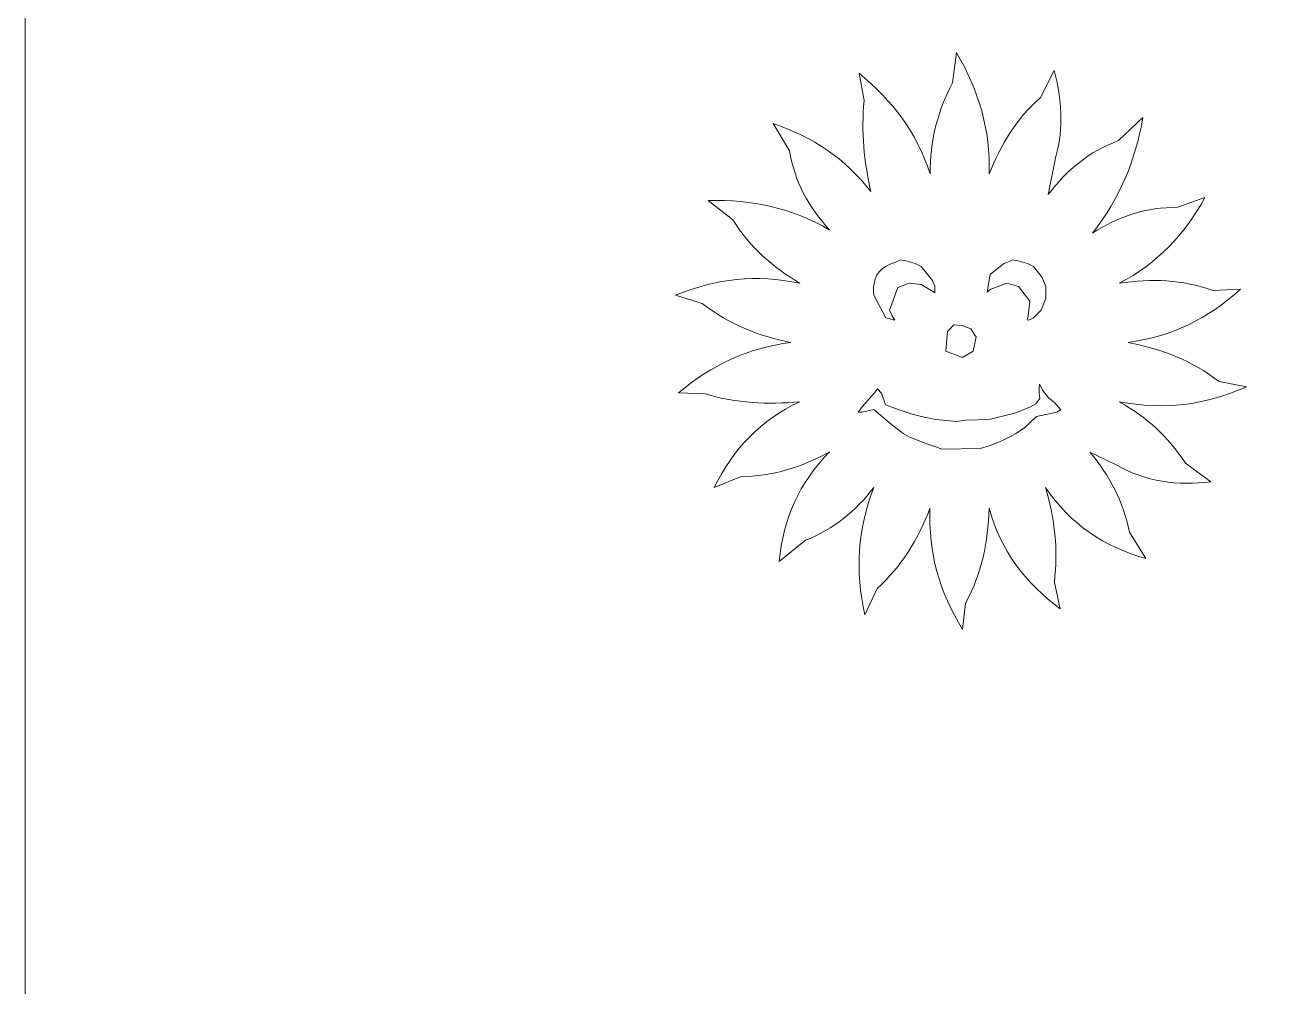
# Model space of a CAD drawing. Header units: centimetres. Extents: x -13.8 to 13.8, y -13.7 to 13.7.
# Drawn here: x 3.309 to 8.18, y -9.957 to -6.224 of the extents above; entities that cross this region are included whole.
import ezdxf

# ---------------------------------------------------------------- set-up
doc = ezdxf.new("R2010")
doc.units = ezdxf.units.CM
doc.header["$MEASUREMENT"] = 0
doc.layers.add('Layer 1', color=7, linetype='Continuous')

msp = doc.modelspace()

# ---------------------------------------------------------------- linework, layer by layer
at = {"layer": 'Layer 1', "color": 7, "lineweight": 0}
msp.add_lwpolyline([(3.3087, -11.09798), (10.9828, -11.09798), (10.9828, -3.4353), (3.3087, -3.4353), (3.3087, -11.09798)], close=True, dxfattribs=at)
at = {"layer": 'Layer 1', "lineweight": 0}
msp.add_open_spline([(6.92761, -6.33032), (7.01275, -6.47796), (7.06019, -6.62903), (7.05374, -6.80104), (7.05374, -6.80104), (7.09983, -6.68655), (7.15984, -6.58749), (7.25337, -6.50463), (7.25337, -6.50463), (7.25337, -6.50463), (7.30671, -6.3993), (7.30671, -6.3993), (7.30671, -6.3993), (7.33682, -6.51283), (7.34386, -6.6197), (7.31356, -6.73418), (7.31356, -6.73418), (7.31356, -6.73418), (7.28366, -6.88182), (7.28366, -6.88182), (7.28366, -6.88182), (7.35624, -6.78506), (7.44196, -6.71458), (7.55663, -6.67208), (7.55663, -6.67208), (7.55663, -6.67208), (7.65132, -6.58292), (7.65132, -6.58292), (7.65132, -6.58292), (7.62103, -6.75228), (7.56197, -6.89497), (7.45606, -7.03099), (7.45606, -7.03099), (7.55856, -6.96545), (7.66426, -6.93021), (7.78695, -6.93098), (7.78695, -6.93098), (7.78695, -6.93098), (7.89249, -6.89325), (7.89249, -6.89325), (7.89249, -6.89325), (7.81153, -7.03935), (7.7077, -7.14794), (7.5593, -7.22607), (7.5593, -7.22607), (7.68635, -7.20549), (7.80182, -7.21215), (7.92429, -7.25351), (7.92429, -7.25351), (7.92429, -7.25351), (8.03041, -7.24912), (8.03041, -7.24912), (8.03041, -7.24912), (7.90161, -7.3657), (7.76561, -7.43105), (7.59377, -7.45581), (7.59377, -7.45581), (7.72543, -7.48095), (7.8401, -7.52534), (7.94754, -7.60726), (7.94754, -7.60726), (7.94754, -7.60726), (8.05327, -7.6284), (8.05327, -7.6284), (8.05327, -7.6284), (7.88925, -7.70005), (7.73513, -7.71852), (7.55932, -7.68574), (7.55932, -7.68574), (7.66714, -7.74689), (7.74868, -7.82023), (7.81612, -7.92463), (7.81612, -7.92463), (7.81612, -7.92463), (7.91537, -7.99607), (7.91537, -7.99607), (7.91537, -7.99607), (7.78583, -8.01226), (7.66163, -7.99742), (7.54733, -7.93053), (7.54733, -7.93053), (7.54733, -7.93053), (7.44446, -7.881), (7.44446, -7.881), (7.44446, -7.881), (7.52466, -7.97511), (7.57323, -8.0715), (7.59914, -8.19247), (7.59914, -8.19247), (7.59914, -8.19247), (7.66277, -8.29457), (7.66277, -8.29457), (7.66277, -8.29457), (7.49685, -8.24753), (7.37072, -8.16103), (7.27224, -8.01872), (7.27224, -8.01872), (7.31034, -8.14387), (7.32121, -8.25761), (7.30748, -8.38752), (7.30748, -8.38752), (7.30748, -8.38752), (7.32939, -8.49002), (7.32939, -8.49002), (7.32939, -8.49002), (7.19546, -8.38847), (7.09812, -8.26391), (7.05375, -8.09928), (7.05375, -8.09928), (7.05013, -8.23149), (7.02555, -8.35055), (6.9625, -8.46771), (6.9625, -8.46771), (6.9625, -8.46771), (6.95067, -8.57021), (6.95067, -8.57021), (6.95067, -8.57021), (6.86018, -8.42218), (6.81732, -8.2734), (6.82417, -8.09928), (6.82417, -8.09928), (6.7775, -8.21988), (6.71558, -8.32312), (6.6188, -8.41017), (6.6188, -8.41017), (6.6188, -8.41017), (6.57157, -8.51304), (6.57157, -8.51304), (6.57157, -8.51304), (6.5327, -8.34027), (6.54183, -8.18443), (6.60605, -8.01869), (6.60605, -8.01869), (6.53329, -8.11222), (6.45135, -8.17911), (6.34107, -8.22366), (6.34107, -8.22366), (6.34107, -8.22366), (6.2382, -8.30616), (6.2382, -8.30616), (6.2382, -8.30616), (6.25495, -8.13929), (6.31535, -8.00099), (6.43386, -7.88076), (6.43386, -7.88076), (6.32356, -7.94095), (6.21457, -7.97411), (6.08847, -7.97696), (6.08847, -7.97696), (6.08847, -7.97696), (5.9856, -8.01868), (5.9856, -8.01868), (5.9856, -8.01868), (6.06027, -7.86972), (6.16562, -7.75635), (6.3186, -7.6857), (6.3186, -7.6857), (6.19075, -7.69808), (6.07455, -7.6912), (5.95093, -7.65541), (5.95093, -7.65541), (5.95093, -7.65541), (5.84769, -7.65141), (5.84769, -7.65141), (5.84769, -7.65141), (5.97723, -7.54264), (6.11516, -7.47671), (6.28412, -7.45575), (6.28412, -7.45575), (6.15593, -7.42966), (6.04295, -7.38564), (5.93953, -7.30393), (5.93953, -7.30393), (5.93953, -7.30393), (5.83608, -7.27231), (5.83608, -7.27231), (5.83608, -7.27231), (5.99687, -7.2064), (6.14792, -7.19095), (6.31863, -7.22601), (6.31863, -7.22601), (6.21195, -7.16219), (6.12469, -7.08636), (6.05841, -6.97987), (6.05841, -6.97987), (6.05841, -6.97987), (5.96258, -6.90444), (5.96258, -6.90444), (5.96258, -6.90444), (6.13175, -6.9014), (6.28662, -6.93206), (6.43388, -7.01911), (6.43388, -7.01911), (6.35234, -6.92995), (6.299, -6.83223), (6.27862, -6.71203), (6.27862, -6.71203), (6.27862, -6.71203), (6.2152, -6.60593), (6.2152, -6.60593), (6.2152, -6.60593), (6.37027, -6.6585), (6.49296, -6.74042), (6.59448, -6.86996), (6.59448, -6.86996), (6.56686, -6.75013), (6.55696, -6.64004), (6.56818, -6.51695), (6.56818, -6.51695), (6.56818, -6.51695), (6.54855, -6.41064), (6.54855, -6.41064), (6.54855, -6.41064), (6.67886, -6.51695), (6.77202, -6.63982), (6.82419, -6.80098), (6.82419, -6.80098), (6.82591, -6.67316), (6.85105, -6.56058), (6.91222, -6.44742), (6.91222, -6.44742), (6.91222, -6.44742), (6.92761, -6.33032), (6.92761, -6.33032)], degree=3, knots=[0, 0, 0, 0, 0.0175439, 0.0175439, 0.0175439, 0.0175439, 0.0350877, 0.0350877, 0.0350877, 0.0350877, 0.0526316, 0.0526316, 0.0526316, 0.0526316, 0.0701754, 0.0701754, 0.0701754, 0.0701754, 0.0877193, 0.0877193, 0.0877193, 0.0877193, 0.1052632, 0.1052632, 0.1052632, 0.1052632, 0.122807, 0.122807, 0.122807, 0.122807, 0.1403509, 0.1403509, 0.1403509, 0.1403509, 0.1578947, 0.1578947, 0.1578947, 0.1578947, 0.1754386, 0.1754386, 0.1754386, 0.1754386, 0.1929825, 0.1929825, 0.1929825, 0.1929825, 0.2105263, 0.2105263, 0.2105263, 0.2105263, 0.2280702, 0.2280702, 0.2280702, 0.2280702, 0.245614, 0.245614, 0.245614, 0.245614, 0.2631579, 0.2631579, 0.2631579, 0.2631579, 0.2807018, 0.2807018, 0.2807018, 0.2807018, 0.2982456, 0.2982456, 0.2982456, 0.2982456, 0.3157895, 0.3157895, 0.3157895, 0.3157895, 0.3333333, 0.3333333, 0.3333333, 0.3333333, 0.3508772, 0.3508772, 0.3508772, 0.3508772, 0.3684211, 0.3684211, 0.3684211, 0.3684211, 0.3859649, 0.3859649, 0.3859649, 0.3859649, 0.4035088, 0.4035088, 0.4035088, 0.4035088, 0.4210526, 0.4210526, 0.4210526, 0.4210526, 0.4385965, 0.4385965, 0.4385965, 0.4385965, 0.4561404, 0.4561404, 0.4561404, 0.4561404, 0.4736842, 0.4736842, 0.4736842, 0.4736842, 0.4912281, 0.4912281, 0.4912281, 0.4912281, 0.5087719, 0.5087719, 0.5087719, 0.5087719, 0.5263158, 0.5263158, 0.5263158, 0.5263158, 0.5438596, 0.5438596, 0.5438596, 0.5438596, 0.5614035, 0.5614035, 0.5614035, 0.5614035, 0.5789474, 0.5789474, 0.5789474, 0.5789474, 0.5964912, 0.5964912, 0.5964912, 0.5964912, 0.6140351, 0.6140351, 0.6140351, 0.6140351, 0.6315789, 0.6315789, 0.6315789, 0.6315789, 0.6491228, 0.6491228, 0.6491228, 0.6491228, 0.6666667, 0.6666667, 0.6666667, 0.6666667, 0.6842105, 0.6842105, 0.6842105, 0.6842105, 0.7017544, 0.7017544, 0.7017544, 0.7017544, 0.7192982, 0.7192982, 0.7192982, 0.7192982, 0.7368421, 0.7368421, 0.7368421, 0.7368421, 0.754386, 0.754386, 0.754386, 0.754386, 0.7719298, 0.7719298, 0.7719298, 0.7719298, 0.7894737, 0.7894737, 0.7894737, 0.7894737, 0.8070175, 0.8070175, 0.8070175, 0.8070175, 0.8245614, 0.8245614, 0.8245614, 0.8245614, 0.8421053, 0.8421053, 0.8421053, 0.8421053, 0.8596491, 0.8596491, 0.8596491, 0.8596491, 0.877193, 0.877193, 0.877193, 0.877193, 0.8947368, 0.8947368, 0.8947368, 0.8947368, 0.9122807, 0.9122807, 0.9122807, 0.9122807, 0.9298246, 0.9298246, 0.9298246, 0.9298246, 0.9473684, 0.9473684, 0.9473684, 0.9473684, 0.9649123, 0.9649123, 0.9649123, 0.9649123, 1, 1, 1, 1], dxfattribs=at)
at = {"layer": 'Layer 1', "color": 7, "lineweight": 0}
for points, knots in [([(6.7093, -7.13441), (6.7093, -7.13441), (6.73007, -7.13917), (6.73007, -7.13917), (6.73007, -7.13917), (6.73007, -7.13917), (6.76664, -7.14888), (6.76664, -7.14888), (6.76664, -7.14888), (6.76664, -7.14888), (6.78931, -7.16126), (6.78931, -7.16126), (6.78931, -7.16126), (6.78931, -7.16126), (6.8335, -7.21497), (6.8335, -7.21497), (6.8335, -7.21497), (6.8335, -7.21497), (6.84303, -7.23783), (6.84303, -7.23783), (6.84303, -7.23783), (6.84303, -7.23783), (6.84303, -7.26355), (6.84303, -7.26355), (6.84303, -7.26355), (6.84303, -7.26355), (6.82207, -7.25061), (6.82207, -7.25061), (6.82207, -7.25061), (6.82207, -7.25061), (6.78931, -7.23021), (6.78931, -7.23021), (6.78931, -7.23021), (6.78931, -7.23021), (6.74378, -7.22603), (6.74378, -7.22603), (6.74378, -7.22603), (6.74378, -7.22603), (6.69938, -7.24185), (6.69938, -7.24185), (6.69938, -7.24185), (6.69938, -7.24185), (6.66699, -7.32985), (6.66699, -7.32985), (6.66699, -7.32985), (6.66699, -7.32985), (6.6767, -7.35194), (6.6767, -7.35194), (6.6767, -7.35194), (6.6767, -7.35194), (6.68699, -7.36909), (6.68699, -7.36909), (6.68699, -7.36909), (6.68699, -7.36909), (6.65249, -7.36052), (6.65249, -7.36052), (6.65249, -7.36052), (6.65249, -7.36052), (6.60603, -7.27233), (6.60603, -7.27233), (6.60603, -7.27233), (6.59936, -7.23251), (6.61175, -7.18126), (6.65156, -7.16126), (6.65156, -7.16126), (6.65156, -7.16126), (6.67519, -7.14964), (6.67519, -7.14964), (6.67519, -7.14964), (6.6752, -7.14965), (6.70417, -7.13785), (6.7093, -7.13441)], [0, 0, 0, 0, 0.0526316, 0.0526316, 0.0526316, 0.0526316, 0.1052632, 0.1052632, 0.1052632, 0.1052632, 0.1578947, 0.1578947, 0.1578947, 0.1578947, 0.2105263, 0.2105263, 0.2105263, 0.2105263, 0.2631579, 0.2631579, 0.2631579, 0.2631579, 0.3157895, 0.3157895, 0.3157895, 0.3157895, 0.3684211, 0.3684211, 0.3684211, 0.3684211, 0.4210526, 0.4210526, 0.4210526, 0.4210526, 0.4736842, 0.4736842, 0.4736842, 0.4736842, 0.5263158, 0.5263158, 0.5263158, 0.5263158, 0.5789474, 0.5789474, 0.5789474, 0.5789474, 0.6315789, 0.6315789, 0.6315789, 0.6315789, 0.6842105, 0.6842105, 0.6842105, 0.6842105, 0.7368421, 0.7368421, 0.7368421, 0.7368421, 0.7894737, 0.7894737, 0.7894737, 0.7894737, 0.8421053, 0.8421053, 0.8421053, 0.8421053, 0.8947368, 0.8947368, 0.8947368, 0.8947368, 1, 1, 1, 1]), ([(7.14573, -7.13441), (7.14573, -7.13441), (7.16669, -7.13917), (7.16669, -7.13917), (7.16669, -7.13917), (7.16669, -7.13917), (7.20289, -7.14888), (7.20289, -7.14888), (7.20289, -7.14888), (7.20289, -7.14888), (7.22596, -7.16126), (7.22596, -7.16126), (7.22596, -7.16126), (7.22596, -7.16126), (7.26044, -7.20336), (7.26044, -7.20336), (7.26044, -7.20336), (7.26044, -7.20336), (7.27396, -7.23784), (7.27396, -7.23784), (7.27396, -7.23784), (7.27396, -7.23784), (7.27395, -7.28395), (7.27395, -7.28395), (7.27395, -7.28395), (7.27395, -7.28395), (7.25641, -7.32986), (7.25641, -7.32986), (7.25641, -7.32986), (7.25641, -7.32986), (7.22593, -7.36053), (7.22593, -7.36053), (7.22593, -7.36053), (7.22593, -7.36053), (7.20783, -7.3691), (7.20783, -7.3691), (7.20783, -7.3691), (7.20783, -7.3691), (7.20116, -7.36815), (7.20116, -7.36815), (7.20116, -7.36815), (7.20116, -7.36815), (7.20497, -7.35196), (7.20497, -7.35196), (7.20497, -7.35196), (7.20497, -7.35196), (7.21145, -7.29539), (7.21145, -7.29539), (7.21145, -7.29539), (7.21145, -7.29539), (7.16782, -7.23787), (7.16782, -7.23787), (7.16782, -7.23787), (7.16782, -7.23787), (7.12268, -7.22607), (7.12268, -7.22607), (7.12268, -7.22607), (7.12268, -7.22607), (7.05754, -7.24949), (7.05754, -7.24949), (7.05754, -7.24949), (7.05754, -7.24949), (7.04611, -7.26092), (7.04611, -7.26092), (7.04611, -7.26092), (7.04611, -7.26092), (7.05754, -7.19197), (7.05754, -7.19197), (7.05754, -7.19197), (7.05754, -7.19197), (7.11162, -7.14969), (7.11162, -7.14969), (7.11162, -7.14969), (7.11163, -7.14965), (7.1406, -7.13785), (7.14573, -7.13441)], [0, 0, 0, 0, 0.05, 0.05, 0.05, 0.05, 0.1, 0.1, 0.1, 0.1, 0.15, 0.15, 0.15, 0.15, 0.2, 0.2, 0.2, 0.2, 0.25, 0.25, 0.25, 0.25, 0.3, 0.3, 0.3, 0.3, 0.35, 0.35, 0.35, 0.35, 0.4, 0.4, 0.4, 0.4, 0.45, 0.45, 0.45, 0.45, 0.5, 0.5, 0.5, 0.5, 0.55, 0.55, 0.55, 0.55, 0.6, 0.6, 0.6, 0.6, 0.65, 0.65, 0.65, 0.65, 0.7, 0.7, 0.7, 0.7, 0.75, 0.75, 0.75, 0.75, 0.8, 0.8, 0.8, 0.8, 0.85, 0.85, 0.85, 0.85, 0.9, 0.9, 0.9, 0.9, 1, 1, 1, 1]), ([(6.91618, -7.38703), (6.91618, -7.38703), (6.94933, -7.39007), (6.94933, -7.39007), (6.94933, -7.39007), (6.94933, -7.39007), (6.98267, -7.40264), (6.98267, -7.40264), (6.98267, -7.40264), (6.98267, -7.40264), (6.99619, -7.42283), (6.99619, -7.42283), (6.99619, -7.42283), (6.99619, -7.42283), (7.00362, -7.43331), (7.00362, -7.43331), (7.00362, -7.43331), (7.00362, -7.43331), (6.99238, -7.48969), (6.99238, -7.48969), (6.99238, -7.48969), (6.99238, -7.48969), (6.95066, -7.5135), (6.95066, -7.5135), (6.95066, -7.5135), (6.95066, -7.5135), (6.88512, -7.48969), (6.88512, -7.48969), (6.88512, -7.48969), (6.88512, -7.48969), (6.89197, -7.4133), (6.89197, -7.4133), (6.89197, -7.4133), (6.892, -7.41331), (6.91105, -7.39368), (6.91618, -7.38703)], [0, 0, 0, 0, 0.1, 0.1, 0.1, 0.1, 0.2, 0.2, 0.2, 0.2, 0.3, 0.3, 0.3, 0.3, 0.4, 0.4, 0.4, 0.4, 0.5, 0.5, 0.5, 0.5, 0.6, 0.6, 0.6, 0.6, 0.7, 0.7, 0.7, 0.7, 0.8, 0.8, 0.8, 0.8, 1, 1, 1, 1]), ([(7.24919, -7.61696), (7.24919, -7.61696), (7.26213, -7.64173), (7.26213, -7.64173), (7.26213, -7.64173), (7.26213, -7.64173), (7.28634, -7.6724), (7.28634, -7.6724), (7.28634, -7.6724), (7.28634, -7.6724), (7.3073, -7.68896), (7.3073, -7.68896), (7.3073, -7.68896), (7.3073, -7.68896), (7.33225, -7.71754), (7.33225, -7.71754), (7.33225, -7.71754), (7.33225, -7.71754), (7.31701, -7.72611), (7.31701, -7.72611), (7.31701, -7.72611), (7.31701, -7.72611), (7.2374, -7.74344), (7.2374, -7.74344), (7.2374, -7.74344), (7.2374, -7.74344), (7.19168, -7.78649), (7.19168, -7.78649), (7.19168, -7.78649), (7.19168, -7.78649), (7.1572, -7.80916), (7.1572, -7.80916), (7.1572, -7.80916), (7.1572, -7.80916), (7.13397, -7.82191), (7.13397, -7.82191), (7.13397, -7.82191), (7.13397, -7.82191), (7.1109, -7.83334), (7.1109, -7.83334), (7.1109, -7.83334), (7.1109, -7.83334), (7.08825, -7.84363), (7.08825, -7.84363), (7.08825, -7.84363), (7.08825, -7.84363), (7.05377, -7.85638), (7.05377, -7.85638), (7.05377, -7.85638), (7.05377, -7.85638), (7.01929, -7.86704), (7.01929, -7.86704), (7.01929, -7.86704), (7.01929, -7.86704), (6.87012, -7.8695), (6.87012, -7.8695), (6.87012, -7.8695), (6.87012, -7.8695), (6.84689, -7.86016), (6.84689, -7.86016), (6.84689, -7.86016), (6.84689, -7.86016), (6.81241, -7.84854), (6.81241, -7.84854), (6.81241, -7.84854), (6.81241, -7.84854), (6.77793, -7.83637), (6.77793, -7.83637), (6.77793, -7.83637), (6.77793, -7.83637), (6.74364, -7.8219), (6.74364, -7.8219), (6.74364, -7.8219), (6.74364, -7.8219), (6.72041, -7.80856), (6.72041, -7.80856), (6.72041, -7.80856), (6.72041, -7.80856), (6.67469, -7.77464), (6.67469, -7.77464), (6.67469, -7.77464), (6.67469, -7.77464), (6.60574, -7.7154), (6.60574, -7.7154), (6.60574, -7.7154), (6.60574, -7.7154), (6.56097, -7.72606), (6.56097, -7.72606), (6.56097, -7.72606), (6.56097, -7.72606), (6.54537, -7.72607), (6.54537, -7.72607), (6.54537, -7.72607), (6.54537, -7.72607), (6.56098, -7.70588), (6.56098, -7.70588), (6.56098, -7.70588), (6.56098, -7.70588), (6.6067, -7.65235), (6.6067, -7.65235), (6.6067, -7.65235), (6.6067, -7.65235), (6.62022, -7.6352), (6.62022, -7.6352), (6.62022, -7.6352), (6.62022, -7.6352), (6.63527, -7.65235), (6.63527, -7.65235), (6.63527, -7.65235), (6.63527, -7.65235), (6.65146, -7.69751), (6.65146, -7.69751), (6.65146, -7.69751), (6.65146, -7.69751), (6.68594, -7.71066), (6.68594, -7.71066), (6.68594, -7.71066), (6.68594, -7.71066), (6.72042, -7.72228), (6.72042, -7.72228), (6.72042, -7.72228), (6.72042, -7.72228), (6.7549, -7.73371), (6.7549, -7.73371), (6.7549, -7.73371), (6.7549, -7.73371), (6.8012, -7.74609), (6.8012, -7.74609), (6.8012, -7.74609), (6.8012, -7.74609), (6.84729, -7.75485), (6.84729, -7.75485), (6.84729, -7.75485), (6.84729, -7.75485), (6.9273, -7.76266), (6.9273, -7.76266), (6.9273, -7.76266), (6.9273, -7.76266), (6.96178, -7.7579), (6.96178, -7.7579), (6.96178, -7.7579), (6.96178, -7.7579), (7.0538, -7.75486), (7.0538, -7.75486), (7.0538, -7.75486), (7.0538, -7.75486), (7.11095, -7.74039), (7.11095, -7.74039), (7.11095, -7.74039), (7.11095, -7.74039), (7.15725, -7.72819), (7.15725, -7.72819), (7.15725, -7.72819), (7.15725, -7.72819), (7.1799, -7.71925), (7.1799, -7.71925), (7.1799, -7.71925), (7.1799, -7.71925), (7.21438, -7.70591), (7.21438, -7.70591), (7.21438, -7.70591), (7.21438, -7.70591), (7.23573, -7.69371), (7.23573, -7.69371), (7.23573, -7.69371), (7.23573, -7.69371), (7.25097, -7.67352), (7.25097, -7.67352), (7.25097, -7.67352), (7.25097, -7.67352), (7.24811, -7.65238), (7.24811, -7.65238), (7.24811, -7.65238), (7.24805, -7.65239), (7.2471, -7.62381), (7.24919, -7.61696)], [0, 0, 0, 0, 0.0222222, 0.0222222, 0.0222222, 0.0222222, 0.0444444, 0.0444444, 0.0444444, 0.0444444, 0.0666667, 0.0666667, 0.0666667, 0.0666667, 0.0888889, 0.0888889, 0.0888889, 0.0888889, 0.1111111, 0.1111111, 0.1111111, 0.1111111, 0.1333333, 0.1333333, 0.1333333, 0.1333333, 0.1555556, 0.1555556, 0.1555556, 0.1555556, 0.1777778, 0.1777778, 0.1777778, 0.1777778, 0.2, 0.2, 0.2, 0.2, 0.2222222, 0.2222222, 0.2222222, 0.2222222, 0.2444444, 0.2444444, 0.2444444, 0.2444444, 0.2666667, 0.2666667, 0.2666667, 0.2666667, 0.2888889, 0.2888889, 0.2888889, 0.2888889, 0.3111111, 0.3111111, 0.3111111, 0.3111111, 0.3333333, 0.3333333, 0.3333333, 0.3333333, 0.3555556, 0.3555556, 0.3555556, 0.3555556, 0.3777778, 0.3777778, 0.3777778, 0.3777778, 0.4, 0.4, 0.4, 0.4, 0.4222222, 0.4222222, 0.4222222, 0.4222222, 0.4444444, 0.4444444, 0.4444444, 0.4444444, 0.4666667, 0.4666667, 0.4666667, 0.4666667, 0.4888889, 0.4888889, 0.4888889, 0.4888889, 0.5111111, 0.5111111, 0.5111111, 0.5111111, 0.5333333, 0.5333333, 0.5333333, 0.5333333, 0.5555556, 0.5555556, 0.5555556, 0.5555556, 0.5777778, 0.5777778, 0.5777778, 0.5777778, 0.6, 0.6, 0.6, 0.6, 0.6222222, 0.6222222, 0.6222222, 0.6222222, 0.6444444, 0.6444444, 0.6444444, 0.6444444, 0.6666667, 0.6666667, 0.6666667, 0.6666667, 0.6888889, 0.6888889, 0.6888889, 0.6888889, 0.7111111, 0.7111111, 0.7111111, 0.7111111, 0.7333333, 0.7333333, 0.7333333, 0.7333333, 0.7555556, 0.7555556, 0.7555556, 0.7555556, 0.7777778, 0.7777778, 0.7777778, 0.7777778, 0.8, 0.8, 0.8, 0.8, 0.8222222, 0.8222222, 0.8222222, 0.8222222, 0.8444444, 0.8444444, 0.8444444, 0.8444444, 0.8666667, 0.8666667, 0.8666667, 0.8666667, 0.8888889, 0.8888889, 0.8888889, 0.8888889, 0.9111111, 0.9111111, 0.9111111, 0.9111111, 0.9333333, 0.9333333, 0.9333333, 0.9333333, 0.9555556, 0.9555556, 0.9555556, 0.9555556, 1, 1, 1, 1])]:
    msp.add_open_spline(points, degree=3, knots=knots, dxfattribs=at)

doc.saveas('drawing.dxf')
